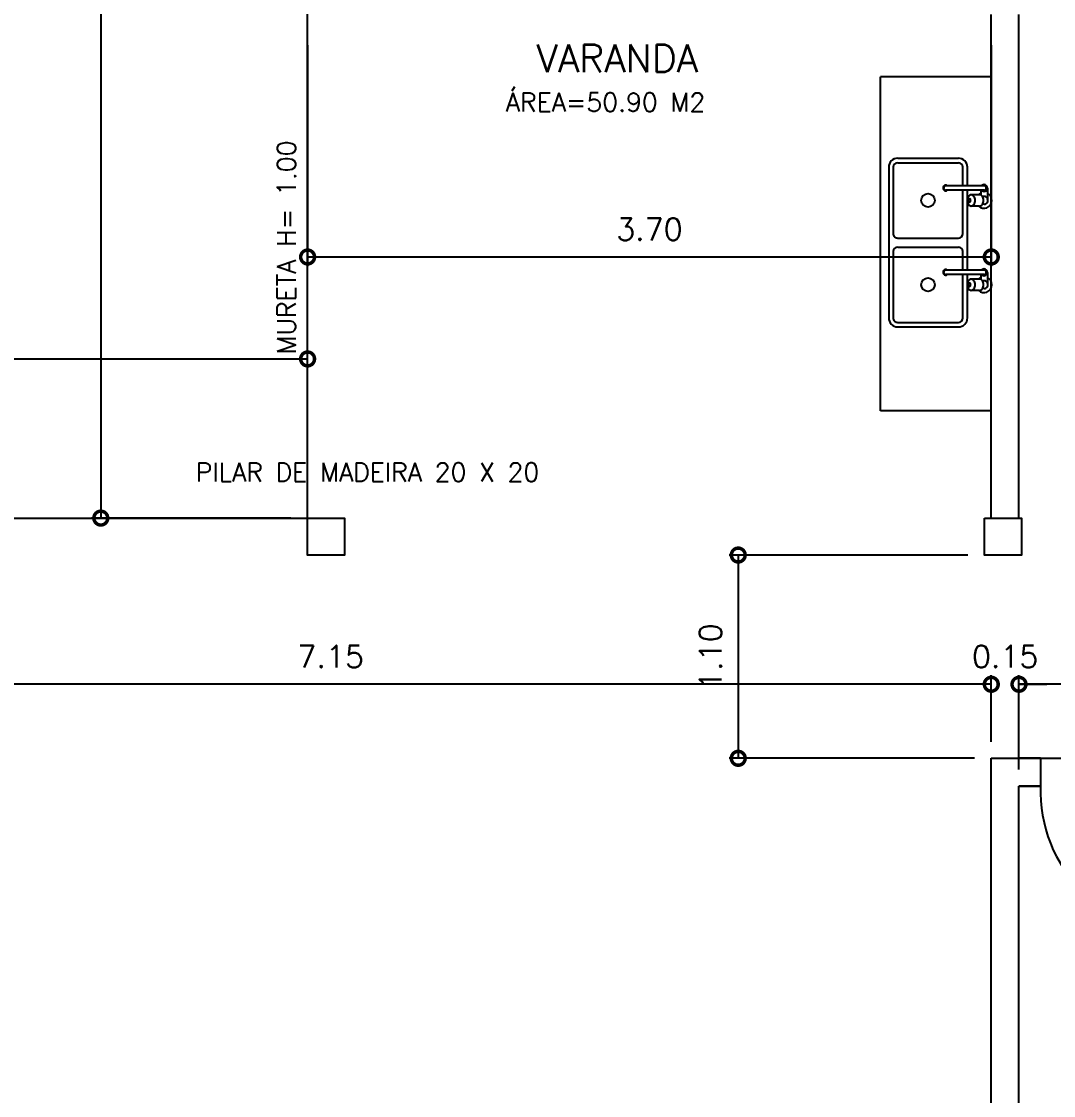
# Model space of a CAD drawing. Extents: x 621 to 746, y 228 to 299.
# Drawn here: x 628.68 to 634.27, y 243.24 to 249.06 of the extents above; entities that cross this region are included whole.
import ezdxf
from ezdxf.enums import TextEntityAlignment as Align

# ---------------------------------------------------------------- set-up
doc = ezdxf.new("R2010")
doc.units = 0
doc.header["$LTSCALE"] = 7
doc.layers.get('0').update_dxf_attribs({"linetype": 'CONTINUOUS'})
doc.layers.get('DEFPOINTS').update_dxf_attribs({"linetype": 'CONTINUOUS'})
for name, color, linetype in [('ACESSÓRIO', 2, 'CONTINUOUS'), ('ALVENARIA', 7, 'CONTINUOUS'), ('ALVENARIA1', 44, 'CONTINUOUS'), ('COTA', 1, 'CONTINUOUS'), ('JAPOR', 142, 'CONTINUOUS'), ('TEXTO2', 40, 'CONTINUOUS'), ('TEXTO3', 3, 'CONTINUOUS')]:
    doc.layers.add(name, color=color, linetype=linetype)
doc.styles.add('SIMPLEX', font='SIMPLEX.SHX')
doc.dimstyles.new('DIM50', dxfattribs={"dimtxt": 0.12, "dimasz": 0.15, "dimexe": 0.05, "dimexo": 0.09, "dimgap": 0.09, "dimtad": 1, "dimzin": 0, "dimdsep": 46, "dimtxsty": 'SIMPLEX', "dimblk1": 'DOTSMALL', "dimblk2": 'DOTSMALL', "dimsah": 1, "dimcen": 0.09, "dimadec": 0, "dimazin": 0, "dimtfac": 1, "dimtix": 1, "dimtofl": 0, "dimtmove": 2, "dimatfit": 3, "dimldrblk": 'DOTSMALL', "dimfxl": 1, "dimtolj": 1, "dimtzin": 0, "dimarcsym": 0})

# ---------------------------------------------------------------- blocks, each defined once
blk = doc.blocks.new('A$C0A2240AF')
at = {"layer": 'ACESSÓRIO'}
for p, q in [((0.1612, 0.5343), (0.2142, 0.5343)), ((0.6175, 0.5343), (0.6705, 0.5343)), ((0.1491, 0.516), (0.1491, 0.3092)), ((0.1734, 0.516), (0.1734, 0.3092)), ((0.1734, 0.4978), (0.1988, 0.4978)), ((0.1977, 0.4922), (0.1977, 0.4464)), ((0.2069, 0.516), (0.2069, 0.5075)), ((0.2494, 0.516), (0.2494, 0.5075)), ((0.2586, 0.4922), (0.2586, 0.4464)), ((0.6053, 0.516), (0.6053, 0.3092)), ((0.6297, 0.516), (0.6297, 0.3092)), ((0.6297, 0.4978), (0.6551, 0.4978)), ((0.654, 0.4922), (0.654, 0.4464)), ((0.6631, 0.516), (0.6631, 0.5075)), ((0.7057, 0.516), (0.7057, 0.5075)), ((0.7149, 0.4922), (0.7149, 0.4464)), ((0.1491, 0.4259), (0.0487, 0.4259)), ((0.2191, 0.4259), (0.1734, 0.4259)), ((0.6053, 0.4259), (0.2372, 0.4259)), ((0.6754, 0.4259), (0.6297, 0.4259)), ((0.8639, 0.4259), (0.6935, 0.4259)), ((0, 0.0487), (0, 0.3772)), ((0.0243, 0.0487), (0.0243, 0.3772)), ((0.1491, 0.4015), (0.0487, 0.4015)), ((0.4076, 0.4015), (0.1734, 0.4015)), ((0.432, 0.0487), (0.432, 0.3772)), ((0.4806, 0.0487), (0.4806, 0.3772)), ((0.6053, 0.4015), (0.505, 0.4015)), ((0.8639, 0.4015), (0.6297, 0.4015)), ((0.8882, 0.0487), (0.8882, 0.3772)), ((0.9126, 0.0487), (0.9126, 0.3772)), ((0.0487, 0.0243), (0.4076, 0.0243)), ((0.505, 0.0243), (0.8639, 0.0243)), ((0.0487, 0), (0.8639, 0))]:
    blk.add_line(p, q, dxfattribs=at)
for points in [[(0.2586, 0.4922, 0.133256), (0.2564, 0.5, 0.106756), (0.2497, 0.5074, 0.082828), (0.2402, 0.5119, 0.071352), (0.2281, 0.5137, 0.071352), (0.2161, 0.5119, 0.082828), (0.2066, 0.5074, 0.106756), (0.1998, 0.5, 0.133256), (0.1977, 0.4922, 0.133256)], [(0.7149, 0.4922, 0.133256), (0.7127, 0.5, 0.106756), (0.7059, 0.5074, 0.082828), (0.6965, 0.5119, 0.071352), (0.6844, 0.5137, 0.071352), (0.6724, 0.5119, 0.082828), (0.6629, 0.5074, 0.106756), (0.6561, 0.5, 0.133256), (0.654, 0.4922, 0.133256)]]:
    blk.add_lwpolyline(points, format="xyb", dxfattribs=at)
for points in [[(0.1977, 0.4464, 0.133256), (0.1998, 0.4386, 0.106756), (0.2066, 0.4312, 0.082828), (0.2161, 0.4266, 0.071352), (0.2281, 0.4249, 0.071352), (0.2402, 0.4266, 0.082828), (0.2497, 0.4312, 0.106756), (0.2564, 0.4386, 0.133256), (0.2586, 0.4464, 0.133256), (0.2564, 0.4542, 0.106756), (0.2497, 0.4616, 0.082828), (0.2402, 0.4662, 0.071352), (0.2281, 0.4679, 0.071352), (0.2161, 0.4662, 0.082828), (0.2066, 0.4616, 0.106756), (0.1998, 0.4542, 0.133256)], [(0.654, 0.4464, 0.133256), (0.6561, 0.4386, 0.106756), (0.6629, 0.4312, 0.082828), (0.6724, 0.4266, 0.071352), (0.6844, 0.4249, 0.071352), (0.6965, 0.4266, 0.082828), (0.7059, 0.4312, 0.106756), (0.7127, 0.4386, 0.133256), (0.7149, 0.4464, 0.133256), (0.7127, 0.4542, 0.106756), (0.7059, 0.4616, 0.082828), (0.6965, 0.4662, 0.071352), (0.6844, 0.4679, 0.071352), (0.6724, 0.4662, 0.082828), (0.6629, 0.4616, 0.106756), (0.6561, 0.4542, 0.133256)], [(0.2373, 0.4373, 0.133256), (0.2366, 0.4396, 0.106756), (0.2346, 0.4419, 0.082828), (0.2318, 0.4432, 0.071352), (0.2281, 0.4437, 0.071352), (0.2245, 0.4432, 0.082828), (0.2217, 0.4419, 0.106756), (0.2197, 0.4396, 0.133256), (0.219, 0.4373, 0.133256), (0.2197, 0.4349, 0.106756), (0.2217, 0.4327, 0.082828), (0.2245, 0.4314, 0.071352), (0.2281, 0.4308, 0.071352), (0.2318, 0.4314, 0.082828), (0.2346, 0.4327, 0.106756), (0.2366, 0.4349, 0.133256)], [(0.6936, 0.4373, 0.133256), (0.6929, 0.4396, 0.106756), (0.6909, 0.4419, 0.082828), (0.6881, 0.4432, 0.071352), (0.6844, 0.4437, 0.071352), (0.6808, 0.4432, 0.082828), (0.678, 0.4419, 0.106756), (0.6759, 0.4396, 0.133256), (0.6753, 0.4373, 0.133256), (0.6759, 0.4349, 0.106756), (0.678, 0.4327, 0.082828), (0.6808, 0.4314, 0.071352), (0.6844, 0.4308, 0.071352), (0.6881, 0.4314, 0.082828), (0.6909, 0.4327, 0.106756), (0.6929, 0.4349, 0.133256)]]:
    blk.add_lwpolyline(points, format="xyb", close=True, dxfattribs=at)
for centre in [(0.2281, 0.2129), (0.6844, 0.2129)]:
    blk.add_circle(centre, 0.0365, dxfattribs=at)
for centre, radius, start, end in [((0.1612, 0.516), 0.0183, 311.81031, 228.18969), ((0.1612, 0.516), 0.0122, 0.00021, 180.00021), ((0.2281, 0.516), 0.0426, 315.58469, 154.62307), ((0.2281, 0.516), 0.0213, 121.00272, 180), ((0.2142, 0.5465), 0.0122, 270, 294.61998), ((0.2281, 0.516), 0.0213, 0, 114.61998), ((0.6175, 0.516), 0.0183, 311.81031, 228.18969), ((0.6175, 0.516), 0.0122, 0.00021, 180.00021), ((0.6844, 0.516), 0.0426, 315.58469, 154.62307), ((0.6844, 0.516), 0.0213, 121.00272, 180), ((0.6705, 0.5465), 0.0122, 270, 294.61998), ((0.6844, 0.516), 0.0213, 0, 114.61998), ((0.2281, 0.516), 0.0426, 205.37693, 224.41531), ((0.6844, 0.516), 0.0426, 205.37693, 224.41531), ((0.0487, 0.3772), 0.0487, 90, 180), ((0.8639, 0.3772), 0.0487, 0, 90), ((0.0487, 0.3772), 0.0243, 90, 180), ((0.4076, 0.3772), 0.0243, 0, 90), ((0.505, 0.3772), 0.0243, 90, 180), ((0.8639, 0.3772), 0.0243, 0, 90), ((0.1612, 0.3092), 0.0152, 143.1301, 36.8699), ((0.1612, 0.3092), 0.0122, 180.00012, 0.00012), ((0.6175, 0.3092), 0.0152, 143.1301, 36.8699), ((0.6175, 0.3092), 0.0122, 180.00012, 0.00012), ((0.0487, 0.0487), 0.0487, 180, 270), ((0.0487, 0.0487), 0.0243, 180, 270), ((0.4076, 0.0487), 0.0243, 270, 0), ((0.505, 0.0487), 0.0243, 180, 270), ((0.8639, 0.0487), 0.0487, 270, 0), ((0.8639, 0.0487), 0.0243, 270, 0)]:
    blk.add_arc(centre, radius, start, end, dxfattribs=at)
blk = doc.blocks.new('_DOTSMALL')
at = {"color": 0, "linetype": 'ByBlock', "const_width": 0.5}
blk.add_lwpolyline([(-0.0625, 0, 1), (0.0625, 0, 1)], format="xyb", close=True, dxfattribs=at)
blk = doc.blocks.new('*D137')
at = {"layer": 'COTA', "color": 0, "lineweight": -2}
for p, q in [((634.0783, 245.0082), (634.0783, 245.5188)), ((638.0783, 245.4688), (634.0783, 245.4688)), ((638.0783, 245.0082), (638.0783, 245.5188))]:
    blk.add_line(p, q, dxfattribs=at)
at = {"layer": 'DEFPOINTS', "color": 0}
for p in [(634.0783, 245.4688), (634.0783, 244.9182), (638.0783, 244.9182)]:
    blk.add_point(p, dxfattribs=at)
at = {"layer": 'COTA', "color": 0, "lineweight": -2, "xscale": 0.15, "yscale": 0.15, "zscale": 0.15, "rotation": 180}
blk.add_blockref('_DOTSMALL', (634.0783, 245.4688), dxfattribs=at)
at = {"layer": 'COTA', "color": 0, "lineweight": -2, "xscale": 0.15, "yscale": 0.15, "zscale": 0.15}
blk.add_blockref('_DOTSMALL', (638.0783, 245.4688), dxfattribs=at)
at = {"layer": 'COTA', "color": 0, "insert": (636.0783, 245.6188), "char_height": 0.12, "attachment_point": 5, "style": 'SIMPLEX'}
blk.add_mtext('\\A1;4.00', dxfattribs=at)
blk = doc.blocks.new('*D138')
at = {"layer": 'COTA', "color": 0, "lineweight": -2}
for p, q in [((633.9283, 245.4688), (633.7783, 245.4688)), ((633.9283, 245.1582), (633.9283, 245.5188)), ((634.0783, 245.0082), (634.0783, 245.5188)), ((634.0783, 245.4688), (634.2283, 245.4688))]:
    blk.add_line(p, q, dxfattribs=at)
at = {"layer": 'DEFPOINTS', "color": 0}
for p in [(633.9283, 245.4688), (633.9283, 245.0682), (634.0783, 244.9182)]:
    blk.add_point(p, dxfattribs=at)
at = {"layer": 'COTA', "color": 0, "lineweight": -2, "xscale": 0.15, "yscale": 0.15, "zscale": 0.15}
blk.add_blockref('_DOTSMALL', (633.9283, 245.4688), dxfattribs=at)
at = {"layer": 'COTA', "color": 0, "lineweight": -2, "xscale": 0.15, "yscale": 0.15, "zscale": 0.15, "rotation": 180}
blk.add_blockref('_DOTSMALL', (634.0783, 245.4688), dxfattribs=at)
at = {"layer": 'COTA', "color": 0, "insert": (634.0033, 245.6188), "char_height": 0.12, "attachment_point": 5, "style": 'SIMPLEX'}
blk.add_mtext('\\A1;0.15', dxfattribs=at)
blk = doc.blocks.new('*D139')
at = {"layer": 'COTA', "color": 0, "lineweight": -2}
for p, q in [((626.7783, 245.1582), (626.7783, 245.5188)), ((633.9283, 245.4688), (626.7783, 245.4688)), ((633.9283, 245.1582), (633.9283, 245.5188))]:
    blk.add_line(p, q, dxfattribs=at)
at = {"layer": 'DEFPOINTS', "color": 0}
for p in [(626.7783, 245.4688), (626.7783, 245.0682), (633.9283, 245.0682)]:
    blk.add_point(p, dxfattribs=at)
at = {"layer": 'COTA', "color": 0, "lineweight": -2, "xscale": 0.15, "yscale": 0.15, "zscale": 0.15, "rotation": 180}
blk.add_blockref('_DOTSMALL', (626.7783, 245.4688), dxfattribs=at)
at = {"layer": 'COTA', "color": 0, "lineweight": -2, "xscale": 0.15, "yscale": 0.15, "zscale": 0.15}
blk.add_blockref('_DOTSMALL', (633.9283, 245.4688), dxfattribs=at)
at = {"layer": 'COTA', "color": 0, "insert": (630.3533, 245.6188), "char_height": 0.12, "attachment_point": 5, "style": 'SIMPLEX'}
blk.add_mtext('\\A1;7.15', dxfattribs=at)
blk = doc.blocks.new('*D169')
at = {"layer": 'COTA', "color": 0, "lineweight": -2}
for p, q in [((633.8023, 246.1682), (632.5089, 246.1682)), ((632.5589, 246.1682), (632.5589, 245.0682)), ((633.8383, 245.0682), (632.5089, 245.0682))]:
    blk.add_line(p, q, dxfattribs=at)
at = {"layer": 'DEFPOINTS', "color": 0}
for p in [(633.8923, 246.1682), (632.5589, 245.0682), (633.9283, 245.0682)]:
    blk.add_point(p, dxfattribs=at)
at = {"layer": 'COTA', "color": 0, "lineweight": -2, "xscale": 0.15, "yscale": 0.15, "zscale": 0.15}
for p, rotation in [((632.5589, 246.1682), 90), ((632.5589, 245.0682), 270)]:
    blk.add_blockref('_DOTSMALL', p, dxfattribs=dict(at, rotation=rotation))
at = {"layer": 'COTA', "color": 0, "insert": (632.4089, 245.6182), "char_height": 0.12, "attachment_point": 5, "rotation": 90, "style": 'SIMPLEX'}
blk.add_mtext('\\A1;1.10', dxfattribs=at)
blk = doc.blocks.new('*D170')
at = {"layer": 'COTA', "color": 0, "lineweight": -2}
for p, q in [((630.1383, 252.3682), (629.0592, 252.3682)), ((629.1092, 252.3682), (629.1092, 246.3682)), ((630.1383, 246.3682), (629.0592, 246.3682))]:
    blk.add_line(p, q, dxfattribs=at)
at = {"layer": 'DEFPOINTS', "color": 0}
for p in [(630.2283, 252.3682), (629.1092, 246.3682), (630.2283, 246.3682)]:
    blk.add_point(p, dxfattribs=at)
at = {"layer": 'COTA', "color": 0, "lineweight": -2, "xscale": 0.15, "yscale": 0.15, "zscale": 0.15}
for p, rotation in [((629.1092, 252.3682), 90), ((629.1092, 246.3682), 270)]:
    blk.add_blockref('_DOTSMALL', p, dxfattribs=dict(at, rotation=rotation))
at = {"layer": 'COTA', "color": 0, "insert": (628.9592, 249.3682), "char_height": 0.12, "attachment_point": 5, "rotation": 90, "style": 'SIMPLEX'}
blk.add_mtext('\\A1;6.00', dxfattribs=at)
blk = doc.blocks.new('*D171')
at = {"layer": 'COTA', "color": 0, "lineweight": -2}
for p, q in [((622.9783, 246.4582), (622.9783, 247.2794)), ((630.2283, 246.4582), (630.2283, 247.2794)), ((622.9783, 247.2294), (630.2283, 247.2294))]:
    blk.add_line(p, q, dxfattribs=at)
at = {"layer": 'DEFPOINTS', "color": 0}
for p in [(630.2283, 247.2294), (622.9783, 246.3682), (630.2283, 246.3682)]:
    blk.add_point(p, dxfattribs=at)
at = {"layer": 'COTA', "color": 0, "lineweight": -2, "xscale": 0.15, "yscale": 0.15, "zscale": 0.15, "rotation": 180}
blk.add_blockref('_DOTSMALL', (622.9783, 247.2294), dxfattribs=at)
at = {"layer": 'COTA', "color": 0, "lineweight": -2, "xscale": 0.15, "yscale": 0.15, "zscale": 0.15}
blk.add_blockref('_DOTSMALL', (630.2283, 247.2294), dxfattribs=at)
at = {"layer": 'COTA', "color": 0, "insert": (626.6033, 247.3794), "char_height": 0.12, "attachment_point": 5, "style": 'SIMPLEX'}
blk.add_mtext('\\A1;7.25', dxfattribs=at)
blk = doc.blocks.new('*D172')
at = {"layer": 'COTA', "color": 0, "lineweight": -2}
for p, q in [((630.2283, 248.9282), (630.2283, 247.7312)), ((633.9283, 248.9282), (633.9283, 247.7312)), ((630.2283, 247.7812), (633.9283, 247.7812))]:
    blk.add_line(p, q, dxfattribs=at)
at = {"layer": 'DEFPOINTS', "color": 0}
for p in [(630.2283, 249.0182), (633.9283, 249.0182), (633.9283, 247.7812)]:
    blk.add_point(p, dxfattribs=at)
at = {"layer": 'COTA', "color": 0, "lineweight": -2, "xscale": 0.15, "yscale": 0.15, "zscale": 0.15, "rotation": 180}
blk.add_blockref('_DOTSMALL', (630.2283, 247.7812), dxfattribs=at)
at = {"layer": 'COTA', "color": 0, "lineweight": -2, "xscale": 0.15, "yscale": 0.15, "zscale": 0.15}
blk.add_blockref('_DOTSMALL', (633.9283, 247.7812), dxfattribs=at)
at = {"layer": 'COTA', "color": 0, "insert": (632.0783, 247.9312), "char_height": 0.12, "attachment_point": 5, "style": 'SIMPLEX'}
blk.add_mtext('\\A1;3.70', dxfattribs=at)

msp = doc.modelspace()

# ---------------------------------------------------------------- linework, layer by layer
at = {"layer": 'ACESSÓRIO'}
for p, q in [((633.3283, 246.9489), (633.3283, 248.7555)), ((633.9283, 248.7555), (633.3283, 248.7555)), ((633.9283, 246.9489), (633.3283, 246.9489))]:
    msp.add_line(p, q, dxfattribs=at)
at = {"layer": 'ALVENARIA'}
for p, q in [((633.9283, 245.0682), (634.1947, 245.0682)), ((633.9283, 242.9682), (633.9283, 245.0682)), ((634.1947, 245.0682), (634.0783, 245.0682)), ((634.1947, 245.0682), (634.1947, 244.9182)), ((634.0783, 244.9182), (634.1947, 244.9182)), ((634.0783, 242.9682), (634.0783, 244.9182)), ((634.1947, 244.9182), (634.0783, 244.9182))]:
    msp.add_line(p, q, dxfattribs=at)
for points in [[(630.2283, 246.3682), (630.4283, 246.3682), (630.4283, 246.1682), (630.2283, 246.1682)], [(633.8923, 246.3682), (634.0923, 246.3682), (634.0923, 246.1682), (633.8923, 246.1682)]]:
    msp.add_lwpolyline(points, close=True, dxfattribs=at)
at = {"layer": 'ALVENARIA1'}
for p, q in [((630.2283, 246.3682), (630.2283, 252.1682)), ((633.9283, 246.3682), (633.9283, 249.0932)), ((634.0783, 246.3682), (634.0783, 249.0932)), ((622.9783, 246.3682), (630.2283, 246.3682)), ((634.1947, 245.0682), (634.9947, 245.0682))]:
    msp.add_line(p, q, dxfattribs=at)
at = {"layer": 'JAPOR'}
msp.add_arc((634.9697, 244.8932), 0.7754, 178.15239, 271.84761, dxfattribs=at)

# ---------------------------------------------------------------- block references
at = {"layer": 'ACESSÓRIO', "rotation": 269.9999999999931}
msp.add_blockref('A$C0A2240AF', (633.3731, 248.3156), dxfattribs=at)

# ---------------------------------------------------------------- texts
at = {"layer": 'TEXTO2', "style": 'SIMPLEX'}
msp.add_text('ÁREA=50.90 M2', height=0.1, dxfattribs=at).set_placement((631.3002, 248.5688))
msp.add_text('MURETA H= 1.00', height=0.1, rotation=90, dxfattribs=at).set_placement((630.1644, 247.2543))
msp.add_text('PILAR DE MADEIRA 20 X 20', height=0.1, dxfattribs=at).set_placement((630.5519, 246.5664), align=Align.CENTER)
at = {"layer": 'TEXTO3', "style": 'SIMPLEX'}
msp.add_text('VARANDA', height=0.15, dxfattribs=at).set_placement((631.9039, 248.7814), align=Align.CENTER)

# ---------------------------------------------------------------- dimensions: what is measured, and where the dimension line sits
at = {"layer": 'COTA'}
for base, p1, p2, picture, middle in [((629.1092, 246.3682), (630.2283, 252.3682), (630.2283, 246.3682), '*D170', (628.9592, 249.3682)), ((632.5589, 245.0682), (633.8923, 246.1682), (633.9283, 245.0682), '*D169', (632.4089, 245.6182))]:
    dim = msp.add_linear_dim(base=base, p1=p1, p2=p2, angle=90, dimstyle='DIM50', dxfattribs=at)
    dim.commit()
    dim.dimension.update_dxf_attribs({"geometry": picture, "text_midpoint": middle})
for base, p1, p2, picture, middle in [((633.9283, 247.7812), (630.2283, 249.0182), (633.9283, 249.0182), '*D172', (632.0783, 247.9312)), ((630.2283, 247.2294), (622.9783, 246.3682), (630.2283, 246.3682), '*D171', (626.6033, 247.3794)), ((626.7783, 245.4688), (633.9283, 245.0682), (626.7783, 245.0682), '*D139', (630.3533, 245.6188)), ((633.9283, 245.4688), (634.0783, 244.9182), (633.9283, 245.0682), '*D138', (634.0033, 245.6188)), ((634.0783, 245.4688), (638.0783, 244.9182), (634.0783, 244.9182), '*D137', (636.0783, 245.6188))]:
    dim = msp.add_linear_dim(base=base, p1=p1, p2=p2, dimstyle='DIM50', dxfattribs=at)
    dim.commit()
    dim.dimension.update_dxf_attribs({"geometry": picture, "text_midpoint": middle})

doc.saveas('drawing.dxf')
